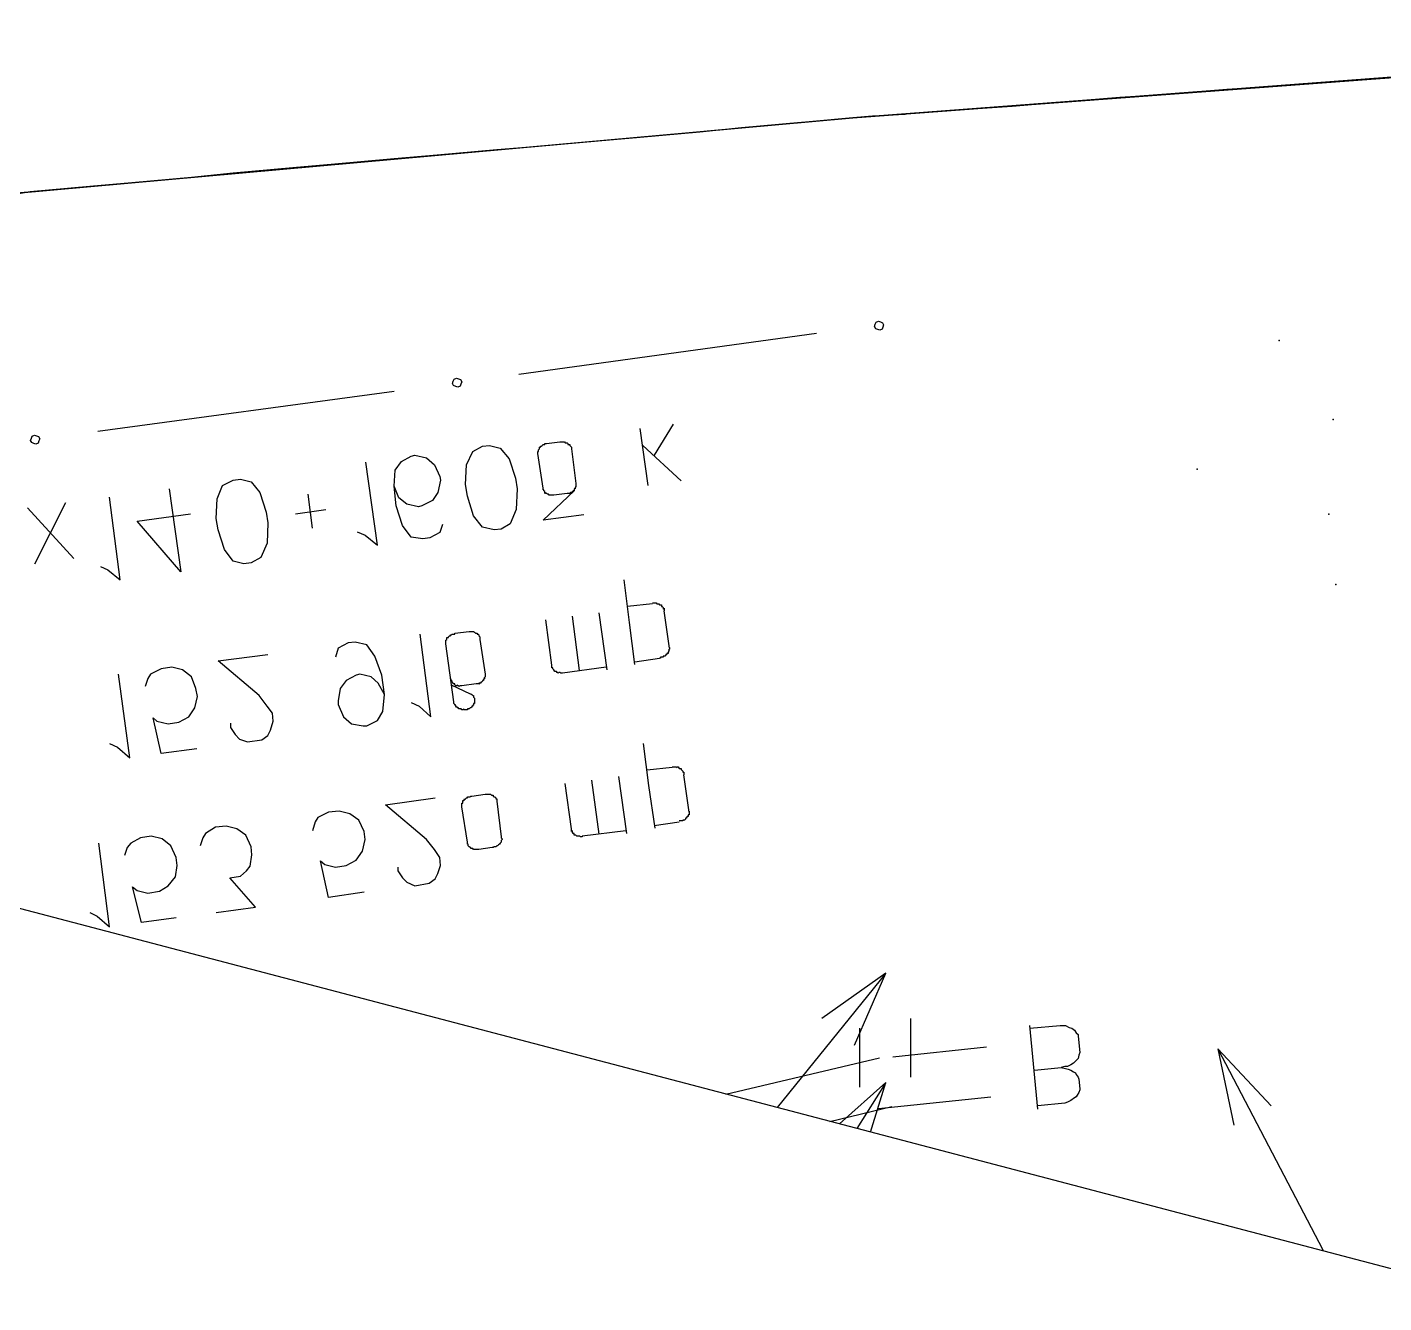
# Model space of a CAD drawing. Header units: metres. Extents: x 20 to 357, y 34 to 206.
# Drawn here: x 263.81 to 280.57, y 43.92 to 59.69 of the extents above; entities that cross this region are included whole.
import ezdxf

# ---------------------------------------------------------------- set-up
doc = ezdxf.new("R2010")
doc.units = ezdxf.units.M
for name, color, linetype in [('CURB', 7, 'Continuous'), ('GRASS', 7, 'Continuous'), ('HEAT', 7, 'Continuous'), ('ROAD', 7, 'Continuous'), ('TREE', 7, 'Continuous'), ('WATER_PIPELINE', 7, 'Continuous')]:
    doc.layers.add(name, color=color, linetype=linetype)

msp = doc.modelspace()

# ---------------------------------------------------------------- linework, layer by layer
at = {"layer": 'CURB'}
for points in [[(287.898, 59.61), (287.26, 59.566), (287.26, 59.566), (287.095, 59.555), (286.578, 59.511), (285.765, 59.456), (285.248, 59.412), (284.445, 59.346), (283.928, 59.313), (283.125, 59.247), (282.608, 59.214), (281.794, 59.148), (281.277, 59.115), (280.474, 59.049), (279.957, 59.016), (279.144, 58.95), (278.627, 58.917), (277.824, 58.851), (277.307, 58.818), (276.504, 58.752), (275.976, 58.708), (275.173, 58.653)], [(273.37, 58.51), (272.633, 58.444), (272.116, 58.389), (271.379, 58.323), (270.862, 58.279), (270.125, 58.213), (269.608, 58.169), (268.871, 58.103), (268.343, 58.059), (267.607, 57.993), (267.09, 57.949), (266.353, 57.883), (265.836, 57.828), (265.099, 57.762), (264.582, 57.718), (263.845, 57.652), (263.339, 57.564)], [(274.249, 58.587), (274.007, 58.565), (274.007, 58.565), (273.887, 58.554)], [(274.656, 58.609), (274.249, 58.587)]]:
    msp.add_lwpolyline(points, dxfattribs=at)
at = {"layer": 'GRASS'}
msp.add_lwpolyline([(253.474, 52.01), (254.123, 52.637), (254.794, 53.242), (255.498, 53.814), (256.224, 54.364), (256.971, 54.87), (257.741, 55.343), (257.983, 55.475), (258.533, 55.783), (259.347, 56.189), (260.183, 56.552), (261.03, 56.882), (261.888, 57.168), (262.756, 57.421), (263.636, 57.63), (274.007, 58.565), (282.674, 59.214), (287.26, 59.566), (287.876, 59.61), (282.262, 43.921), (253.08, 51.589)], close=True, dxfattribs=at)
at = {"layer": 'HEAT'}
for points in [[(274.349, 56.044), (274.374, 56.034), (274.388, 56.006), (274.379, 55.98), (274.379, 55.98), (274.369, 55.955), (274.341, 55.941), (274.315, 55.95), (274.315, 55.95), (274.29, 55.96), (274.276, 55.988), (274.285, 56.014), (274.285, 56.014), (274.295, 56.039), (274.323, 56.053), (274.349, 56.044)], [(269.883, 55.398), (273.557, 55.904)], [(269.135, 55.34), (269.161, 55.331), (269.175, 55.302), (269.165, 55.276), (269.165, 55.276), (269.156, 55.251), (269.128, 55.237), (269.102, 55.247), (269.102, 55.247), (269.076, 55.256), (269.063, 55.284), (269.072, 55.31), (269.072, 55.31), (269.081, 55.336), (269.11, 55.349), (269.135, 55.34)], [(264.681, 54.694), (268.343, 55.189)], [(263.922, 54.636), (263.948, 54.627), (263.962, 54.598), (263.952, 54.573), (263.952, 54.573), (263.943, 54.547), (263.915, 54.533), (263.889, 54.543), (263.889, 54.543), (263.863, 54.552), (263.85, 54.58), (263.859, 54.606), (263.859, 54.606), (263.868, 54.632), (263.897, 54.645), (263.922, 54.636)], [(271.478, 54.023), (271.379, 54.727)], [(271.786, 54.782), (271.555, 54.397)], [(269.575, 53.473), (269.432, 53.506), (269.432, 53.506), (269.322, 53.649), (269.322, 53.649), (269.245, 53.891), (269.245, 53.891), (269.223, 54.034), (269.223, 54.034), (269.234, 54.276), (269.234, 54.276), (269.311, 54.441), (269.311, 54.441), (269.432, 54.507), (269.432, 54.507), (269.52, 54.518), (269.52, 54.518), (269.652, 54.485), (269.652, 54.485), (269.762, 54.353), (269.762, 54.353), (269.839, 54.111), (269.839, 54.111), (269.861, 53.979), (269.861, 53.979), (269.85, 53.726), (269.85, 53.726), (269.773, 53.55), (269.773, 53.55), (269.663, 53.484), (269.663, 53.484), (269.575, 53.473)], [(270.114, 54.419), (270.114, 54.43), (270.114, 54.43), (270.114, 54.441), (270.114, 54.441), (270.125, 54.441), (270.125, 54.441), (270.125, 54.452), (270.125, 54.452), (270.125, 54.463), (270.125, 54.463), (270.136, 54.474), (270.136, 54.474), (270.136, 54.485), (270.136, 54.485), (270.136, 54.496), (270.136, 54.496), (270.147, 54.496), (270.147, 54.496), (270.147, 54.507), (270.147, 54.507), (270.158, 54.507), (270.158, 54.507), (270.169, 54.518), (270.169, 54.518), (270.18, 54.529), (270.18, 54.529), (270.191, 54.529), (270.191, 54.529), (270.202, 54.529), (270.202, 54.529), (270.202, 54.54), (270.202, 54.54), (270.213, 54.54), (270.213, 54.54), (270.224, 54.54)], [(270.224, 54.54), (270.389, 54.562)], [(270.389, 54.562), (270.4, 54.562), (270.4, 54.562), (270.411, 54.562), (270.411, 54.562), (270.422, 54.562), (270.422, 54.562), (270.433, 54.562), (270.433, 54.562), (270.444, 54.562), (270.444, 54.562), (270.455, 54.551), (270.455, 54.551), (270.466, 54.551), (270.466, 54.551), (270.477, 54.551), (270.477, 54.551), (270.488, 54.54), (270.488, 54.54), (270.488, 54.529), (270.488, 54.529), (270.499, 54.529), (270.499, 54.529), (270.51, 54.529), (270.51, 54.529), (270.51, 54.518), (270.51, 54.518), (270.521, 54.507), (270.521, 54.507), (270.532, 54.496), (270.532, 54.496), (270.532, 54.485), (270.532, 54.485), (270.532, 54.474)], [(271.885, 54.078), (271.412, 54.518)], [(267.882, 53.451), (267.981, 53.407), (267.981, 53.407), (268.134, 53.286), (268.134, 53.286), (267.992, 54.309)], [(268.937, 53.539), (268.904, 53.44), (268.904, 53.44), (268.783, 53.374), (268.783, 53.374), (268.695, 53.363), (268.695, 53.363), (268.552, 53.385), (268.552, 53.385), (268.442, 53.528), (268.442, 53.528), (268.365, 53.77), (268.365, 53.77), (268.343, 54.012), (268.343, 54.012), (268.354, 54.21), (268.354, 54.21), (268.431, 54.32), (268.431, 54.32), (268.552, 54.386), (268.552, 54.386), (268.596, 54.397), (268.596, 54.397), (268.739, 54.364), (268.739, 54.364), (268.838, 54.276), (268.838, 54.276), (268.904, 54.133), (268.904, 54.133), (268.915, 54.089), (268.915, 54.089), (268.882, 53.935), (268.882, 53.935), (268.816, 53.836), (268.816, 53.836), (268.684, 53.77), (268.684, 53.77), (268.64, 53.759), (268.64, 53.759), (268.497, 53.792), (268.497, 53.792), (268.398, 53.869), (268.398, 53.869), (268.343, 54.012)], [(270.18, 53.99), (270.114, 54.419)], [(270.532, 54.474), (270.587, 54.045)], [(265.561, 53.979), (265.704, 52.956), (265.704, 52.956), (265.165, 53.583), (265.165, 53.583), (265.825, 53.671)], [(266.485, 53.055), (266.353, 53.088), (266.353, 53.088), (266.243, 53.231), (266.243, 53.231), (266.166, 53.473), (266.166, 53.473), (266.144, 53.616), (266.144, 53.616), (266.155, 53.858), (266.155, 53.858), (266.221, 54.023), (266.221, 54.023), (266.353, 54.089), (266.353, 54.089), (266.441, 54.1), (266.441, 54.1), (266.573, 54.067), (266.573, 54.067), (266.683, 53.935), (266.683, 53.935), (266.76, 53.693), (266.76, 53.693), (266.782, 53.561), (266.782, 53.561), (266.771, 53.308), (266.771, 53.308), (266.694, 53.132), (266.694, 53.132), (266.573, 53.066), (266.573, 53.066), (266.485, 53.055)], [(270.312, 53.902), (270.301, 53.902), (270.301, 53.902), (270.29, 53.902), (270.29, 53.902), (270.279, 53.902), (270.279, 53.902), (270.268, 53.902), (270.268, 53.902), (270.257, 53.902), (270.257, 53.902), (270.246, 53.913), (270.246, 53.913), (270.235, 53.913), (270.235, 53.913), (270.224, 53.924), (270.224, 53.924), (270.213, 53.924), (270.213, 53.924), (270.213, 53.935), (270.213, 53.935), (270.202, 53.924), (270.202, 53.924), (270.202, 53.935), (270.202, 53.935), (270.202, 53.946), (270.202, 53.946), (270.191, 53.957), (270.191, 53.957), (270.191, 53.968), (270.191, 53.968), (270.18, 53.968), (270.18, 53.968), (270.18, 53.979), (270.18, 53.979), (270.18, 53.99)], [(270.587, 54.045), (270.587, 54.034), (270.587, 54.034), (270.587, 54.023), (270.587, 54.023), (270.587, 54.012), (270.587, 54.012), (270.587, 54.001), (270.587, 54.001), (270.576, 54.001), (270.576, 54.001), (270.576, 53.99), (270.576, 53.99), (270.576, 53.979), (270.576, 53.979), (270.565, 53.979), (270.565, 53.979), (270.565, 53.968), (270.565, 53.968), (270.565, 53.957), (270.565, 53.957), (270.554, 53.957), (270.554, 53.957), (270.543, 53.946), (270.543, 53.946), (270.532, 53.935), (270.532, 53.935), (270.521, 53.935), (270.521, 53.935), (270.51, 53.924), (270.51, 53.924), (270.499, 53.924), (270.499, 53.924), (270.488, 53.924), (270.488, 53.924), (270.477, 53.924)], [(263.9, 53.055), (264.285, 53.814)], [(264.714, 53.022), (264.802, 52.978), (264.802, 52.978), (264.956, 52.857), (264.956, 52.857), (264.824, 53.88)], [(267.332, 53.495), (267.277, 53.913)], [(270.686, 53.66), (270.18, 53.594), (270.18, 53.594), (270.565, 53.957)], [(270.477, 53.924), (270.312, 53.902)], [(264.384, 53.121), (263.812, 53.748)], [(267.123, 53.671), (267.497, 53.726)], [(271.566, 49.789), (271.489, 50.316), (271.489, 50.316), (271.423, 50.833)], [(271.775, 50.536), (271.467, 50.503)], [(271.775, 50.547), (271.786, 50.547), (271.786, 50.547), (271.797, 50.547), (271.797, 50.547), (271.808, 50.547), (271.808, 50.547), (271.819, 50.547), (271.819, 50.547), (271.83, 50.547), (271.83, 50.547), (271.83, 50.536), (271.83, 50.536), (271.841, 50.547), (271.841, 50.547), (271.852, 50.547), (271.852, 50.547), (271.852, 50.536), (271.852, 50.536), (271.863, 50.525), (271.863, 50.525), (271.874, 50.525), (271.874, 50.525), (271.885, 50.525), (271.885, 50.525), (271.885, 50.514), (271.885, 50.514), (271.896, 50.503), (271.896, 50.503), (271.907, 50.492), (271.907, 50.492), (271.907, 50.481), (271.907, 50.481), (271.918, 50.481), (271.918, 50.481), (271.918, 50.47), (271.918, 50.47), (271.918, 50.459), (271.918, 50.459), (271.918, 50.448)], [(271.203, 49.756), (270.664, 49.69), (270.664, 49.69), (270.664, 49.679), (270.664, 49.679), (270.653, 49.679), (270.653, 49.679), (270.642, 49.679), (270.642, 49.679), (270.631, 49.69), (270.631, 49.69), (270.62, 49.69), (270.62, 49.69), (270.609, 49.69), (270.609, 49.69), (270.598, 49.69), (270.598, 49.69), (270.587, 49.701), (270.587, 49.701), (270.576, 49.701), (270.576, 49.701), (270.565, 49.701), (270.565, 49.701), (270.565, 49.712), (270.565, 49.712), (270.565, 49.723), (270.565, 49.723), (270.554, 49.723), (270.554, 49.723), (270.543, 49.734), (270.543, 49.734), (270.543, 49.745), (270.543, 49.745), (270.543, 49.756), (270.543, 49.756), (270.532, 49.745), (270.532, 49.745), (270.532, 49.756), (270.532, 49.756), (270.532, 49.767), (270.532, 49.767), (270.532, 49.778), (270.532, 49.778), (270.455, 50.338)], [(270.873, 49.712), (270.785, 50.382)], [(271.214, 49.723), (271.115, 50.426)], [(271.984, 49.987), (271.918, 50.448)], [(268.387, 49.305), (268.387, 49.261), (268.387, 49.261), (268.442, 49.173), (268.442, 49.173), (268.497, 49.118), (268.497, 49.118), (268.596, 49.074), (268.596, 49.074), (268.772, 49.107), (268.772, 49.107), (268.849, 49.162), (268.849, 49.162), (268.882, 49.228), (268.882, 49.228), (268.915, 49.327), (268.915, 49.327), (268.904, 49.426), (268.904, 49.426), (268.838, 49.525), (268.838, 49.525), (268.739, 49.646), (268.739, 49.646), (268.233, 50.075), (268.233, 50.075), (268.849, 50.162)], [(269.179, 50.053), (269.179, 50.064), (269.179, 50.064), (269.179, 50.075), (269.179, 50.075), (269.179, 50.085), (269.179, 50.085), (269.179, 50.097), (269.179, 50.097), (269.19, 50.097), (269.19, 50.097), (269.19, 50.108), (269.19, 50.108), (269.19, 50.119), (269.19, 50.119), (269.19, 50.13), (269.19, 50.13), (269.201, 50.13), (269.201, 50.13), (269.212, 50.14), (269.212, 50.14), (269.201, 50.14), (269.201, 50.14), (269.212, 50.14), (269.212, 50.14), (269.223, 50.151), (269.223, 50.151), (269.234, 50.162), (269.234, 50.162), (269.245, 50.162), (269.245, 50.162), (269.245, 50.173), (269.245, 50.173), (269.256, 50.173), (269.256, 50.173), (269.267, 50.173), (269.267, 50.173), (269.278, 50.173), (269.278, 50.173), (269.289, 50.184), (269.289, 50.184), (269.3, 50.184)], [(269.3, 50.184), (269.465, 50.206)], [(269.465, 50.206), (269.476, 50.206), (269.476, 50.206), (269.487, 50.206), (269.487, 50.206), (269.498, 50.206), (269.498, 50.206), (269.509, 50.206), (269.509, 50.206), (269.52, 50.206), (269.52, 50.206), (269.531, 50.206), (269.531, 50.206), (269.542, 50.195), (269.542, 50.195), (269.553, 50.195), (269.553, 50.195), (269.564, 50.195), (269.564, 50.195), (269.564, 50.184), (269.564, 50.184), (269.575, 50.173), (269.575, 50.173), (269.586, 50.173), (269.586, 50.173), (269.597, 50.162), (269.597, 50.162), (269.597, 50.151), (269.597, 50.151), (269.608, 50.151), (269.608, 50.151), (269.608, 50.14), (269.608, 50.14), (269.608, 50.13), (269.608, 50.13), (269.608, 50.119)], [(269.608, 50.119), (269.663, 49.679)], [(267.97, 48.997), (267.53, 48.931), (267.53, 48.931), (267.431, 49.382), (267.431, 49.382), (267.486, 49.338), (267.486, 49.338), (267.618, 49.305), (267.618, 49.305), (267.75, 49.327), (267.75, 49.327), (267.871, 49.393), (267.871, 49.393), (267.948, 49.503), (267.948, 49.503), (267.981, 49.646), (267.981, 49.646), (267.97, 49.745), (267.97, 49.745), (267.904, 49.888), (267.904, 49.888), (267.794, 49.965), (267.794, 49.965), (267.662, 49.998), (267.662, 49.998), (267.53, 49.987), (267.53, 49.987), (267.398, 49.921), (267.398, 49.921), (267.365, 49.866), (267.365, 49.866), (267.332, 49.756)], [(269.245, 49.613), (269.179, 50.053)], [(271.984, 49.998), (271.984, 49.987), (271.984, 49.987), (271.984, 49.976), (271.984, 49.976), (271.984, 49.965), (271.984, 49.965), (271.984, 49.954), (271.984, 49.954), (271.973, 49.954), (271.973, 49.954), (271.973, 49.943), (271.973, 49.943), (271.973, 49.932), (271.973, 49.932), (271.962, 49.932), (271.962, 49.932), (271.951, 49.921), (271.951, 49.921), (271.951, 49.91), (271.951, 49.91), (271.94, 49.91), (271.94, 49.91), (271.94, 49.899), (271.94, 49.899), (271.929, 49.888), (271.929, 49.888), (271.918, 49.888), (271.918, 49.888), (271.907, 49.888), (271.907, 49.888), (271.907, 49.877), (271.907, 49.877), (271.896, 49.877), (271.896, 49.877), (271.885, 49.877), (271.885, 49.877), (271.874, 49.877), (271.874, 49.877), (271.863, 49.877)], [(266.144, 48.744), (266.628, 48.81), (266.628, 48.81), (266.309, 49.173), (266.309, 49.173), (266.441, 49.195), (266.441, 49.195), (266.518, 49.261), (266.518, 49.261), (266.562, 49.316), (266.562, 49.316), (266.584, 49.459), (266.584, 49.459), (266.573, 49.558), (266.573, 49.558), (266.507, 49.701), (266.507, 49.701), (266.397, 49.778), (266.397, 49.778), (266.265, 49.811), (266.265, 49.811), (266.133, 49.8), (266.133, 49.8), (266.012, 49.723), (266.012, 49.723), (265.979, 49.668), (265.979, 49.668), (265.946, 49.569)], [(271.555, 49.822), (271.863, 49.866)], [(265.649, 48.678), (265.22, 48.623), (265.22, 48.623), (265.11, 49.063), (265.11, 49.063), (265.165, 49.019), (265.165, 49.019), (265.297, 48.986), (265.297, 48.986), (265.44, 49.008), (265.44, 49.008), (265.55, 49.074), (265.55, 49.074), (265.638, 49.184), (265.638, 49.184), (265.66, 49.327), (265.66, 49.327), (265.649, 49.426), (265.649, 49.426), (265.583, 49.569), (265.583, 49.569), (265.473, 49.657), (265.473, 49.657), (265.341, 49.69), (265.341, 49.69), (265.209, 49.668), (265.209, 49.668), (265.088, 49.602), (265.088, 49.602), (265.044, 49.547), (265.044, 49.547), (265.011, 49.448)], [(269.663, 49.679), (269.663, 49.668), (269.663, 49.668), (269.674, 49.657), (269.674, 49.657), (269.674, 49.646), (269.674, 49.646), (269.663, 49.635), (269.663, 49.635), (269.663, 49.624), (269.663, 49.624), (269.663, 49.613), (269.663, 49.613), (269.652, 49.602), (269.652, 49.602), (269.641, 49.591), (269.641, 49.591), (269.63, 49.58), (269.63, 49.58), (269.619, 49.569), (269.619, 49.569), (269.608, 49.569), (269.608, 49.569), (269.597, 49.558), (269.597, 49.558), (269.586, 49.558), (269.586, 49.558), (269.575, 49.558), (269.575, 49.558), (269.564, 49.547), (269.564, 49.547), (269.553, 49.547)], [(264.582, 48.744), (264.67, 48.7), (264.67, 48.7), (264.824, 48.568), (264.824, 48.568), (264.692, 49.602)], [(269.388, 49.525), (269.377, 49.525), (269.377, 49.525), (269.366, 49.525), (269.366, 49.525), (269.355, 49.525), (269.355, 49.525), (269.344, 49.525), (269.344, 49.525), (269.333, 49.525), (269.333, 49.525), (269.322, 49.525), (269.322, 49.525), (269.311, 49.536), (269.311, 49.536), (269.3, 49.536), (269.3, 49.536), (269.289, 49.536), (269.289, 49.536), (269.289, 49.547), (269.289, 49.547), (269.278, 49.547), (269.278, 49.547), (269.267, 49.558), (269.267, 49.558), (269.256, 49.569), (269.256, 49.569), (269.256, 49.58), (269.256, 49.58), (269.256, 49.591), (269.256, 49.591), (269.245, 49.591), (269.245, 49.591), (269.245, 49.602), (269.245, 49.602), (269.245, 49.613)], [(269.553, 49.547), (269.388, 49.525)]]:
    msp.add_lwpolyline(points, dxfattribs=at)
at = {"layer": 'ROAD'}
msp.add_lwpolyline([(323.136, 62.359), (308.432, 61.194), (306.342, 61.029), (287.26, 59.566), (285.193, 59.412), (274.007, 58.565), (271.94, 58.378), (263.636, 57.63), (262.756, 57.421), (261.888, 57.168), (261.052, 56.893), (261.03, 56.882), (260.183, 56.552), (259.347, 56.189), (258.533, 55.783), (257.741, 55.343), (256.971, 54.87), (256.224, 54.364), (255.498, 53.814), (254.794, 53.242), (254.123, 52.637), (253.474, 52.01), (253.08, 51.589), (246.748, 53.253)], dxfattribs=at)
at = {"layer": 'TREE'}
for p in [(279.275, 55.813), (279.942, 54.838), (278.26, 54.223), (279.887, 53.669), (279.975, 52.8)]:
    msp.add_point(p, dxfattribs=at)
at = {"layer": 'WATER_PIPELINE'}
for points in [[(271.313, 51.812), (271.247, 52.329), (271.247, 52.329), (271.181, 52.857)], [(271.533, 52.56), (271.225, 52.527)], [(271.533, 52.571), (271.544, 52.571), (271.544, 52.571), (271.555, 52.571), (271.555, 52.571), (271.566, 52.571), (271.566, 52.571), (271.577, 52.571), (271.577, 52.571), (271.588, 52.56), (271.588, 52.56), (271.599, 52.56), (271.599, 52.56), (271.61, 52.56), (271.61, 52.56), (271.621, 52.549), (271.621, 52.549), (271.632, 52.549), (271.632, 52.549), (271.643, 52.549), (271.643, 52.549), (271.643, 52.538), (271.643, 52.538), (271.643, 52.527), (271.643, 52.527), (271.654, 52.527), (271.654, 52.527), (271.665, 52.516), (271.665, 52.516), (271.665, 52.505), (271.665, 52.505), (271.665, 52.494), (271.665, 52.494), (271.676, 52.505), (271.676, 52.505), (271.676, 52.494), (271.676, 52.494), (271.676, 52.483), (271.676, 52.483), (271.676, 52.472)], [(271.742, 52.01), (271.676, 52.472)], [(270.961, 51.779), (270.422, 51.702), (270.422, 51.702), (270.411, 51.702), (270.411, 51.702), (270.4, 51.702), (270.4, 51.702), (270.389, 51.713), (270.389, 51.713), (270.378, 51.713), (270.378, 51.713), (270.367, 51.702), (270.367, 51.702), (270.356, 51.713), (270.356, 51.713), (270.345, 51.724), (270.345, 51.724), (270.334, 51.724), (270.334, 51.724), (270.323, 51.724), (270.323, 51.724), (270.323, 51.735), (270.323, 51.735), (270.312, 51.735), (270.312, 51.735), (270.312, 51.746), (270.312, 51.746), (270.301, 51.757), (270.301, 51.757), (270.301, 51.768), (270.301, 51.768), (270.29, 51.768), (270.29, 51.768), (270.29, 51.779), (270.29, 51.779), (270.29, 51.79), (270.29, 51.79), (270.29, 51.801), (270.29, 51.801), (270.213, 52.362)], [(270.631, 51.735), (270.543, 52.406)], [(270.972, 51.746), (270.873, 52.45)], [(268.552, 51.339), (268.651, 51.295), (268.651, 51.295), (268.794, 51.163), (268.794, 51.163), (268.662, 52.186)], [(268.981, 52.065), (268.981, 52.076), (268.981, 52.076), (268.981, 52.087), (268.981, 52.087), (268.981, 52.098), (268.981, 52.098), (268.981, 52.109), (268.981, 52.109), (268.992, 52.12), (268.992, 52.12), (268.992, 52.131), (268.992, 52.131), (268.992, 52.142), (268.992, 52.142), (269.003, 52.142), (269.003, 52.142), (269.014, 52.142), (269.014, 52.142), (269.014, 52.153), (269.014, 52.153), (269.025, 52.164), (269.025, 52.164), (269.036, 52.164), (269.036, 52.164), (269.036, 52.175), (269.036, 52.175), (269.047, 52.175), (269.047, 52.175), (269.058, 52.186), (269.058, 52.186), (269.069, 52.186), (269.069, 52.186), (269.08, 52.186), (269.08, 52.186), (269.091, 52.186), (269.091, 52.186), (269.091, 52.197)], [(269.091, 52.197), (269.267, 52.219)], [(269.267, 52.219), (269.278, 52.219), (269.278, 52.219), (269.289, 52.219), (269.289, 52.219), (269.3, 52.219), (269.3, 52.219), (269.311, 52.219), (269.311, 52.219), (269.311, 52.208), (269.311, 52.208), (269.311, 52.219), (269.311, 52.219), (269.322, 52.219), (269.322, 52.219), (269.333, 52.208), (269.333, 52.208), (269.344, 52.197), (269.344, 52.197), (269.355, 52.197), (269.355, 52.197), (269.366, 52.197), (269.366, 52.197), (269.366, 52.186), (269.366, 52.186), (269.377, 52.186), (269.377, 52.186), (269.388, 52.175), (269.388, 52.175), (269.388, 52.164), (269.388, 52.164), (269.399, 52.153), (269.399, 52.153), (269.399, 52.142), (269.399, 52.142), (269.399, 52.131), (269.399, 52.131), (269.399, 52.12)], [(268.222, 51.438), (268.145, 51.581), (268.145, 51.581), (268.058, 51.658), (268.058, 51.658), (267.915, 51.691), (267.915, 51.691), (267.871, 51.68), (267.871, 51.68), (267.75, 51.614), (267.75, 51.614), (267.673, 51.515), (267.673, 51.515), (267.651, 51.361), (267.651, 51.361), (267.651, 51.317), (267.651, 51.317), (267.717, 51.163), (267.717, 51.163), (267.816, 51.075), (267.816, 51.075), (267.959, 51.053), (267.959, 51.053), (268.003, 51.053), (268.003, 51.053), (268.134, 51.119), (268.134, 51.119), (268.2, 51.229), (268.2, 51.229), (268.222, 51.438), (268.222, 51.438), (268.189, 51.68), (268.189, 51.68), (268.102, 51.911), (268.102, 51.911), (268.003, 52.054), (268.003, 52.054), (267.86, 52.087), (267.86, 52.087), (267.772, 52.076), (267.772, 52.076), (267.651, 52.01), (267.651, 52.01), (267.618, 51.9)], [(269.223, 51.251), (269.212, 51.251), (269.212, 51.251), (269.201, 51.251), (269.201, 51.251), (269.201, 51.262), (269.201, 51.262), (269.19, 51.251), (269.19, 51.251), (269.179, 51.251), (269.179, 51.251), (269.168, 51.262), (269.168, 51.262), (269.157, 51.262), (269.157, 51.262), (269.146, 51.262), (269.146, 51.262), (269.135, 51.262), (269.135, 51.262), (269.135, 51.273), (269.135, 51.273), (269.124, 51.273), (269.124, 51.273), (269.124, 51.284), (269.124, 51.284), (269.113, 51.284), (269.113, 51.284), (269.102, 51.295), (269.102, 51.295), (269.102, 51.306), (269.102, 51.306), (269.091, 51.306), (269.091, 51.306), (269.091, 51.317), (269.091, 51.317), (269.08, 51.328), (269.08, 51.328), (269.08, 51.339), (269.08, 51.339), (269.08, 51.35), (269.08, 51.35), (268.981, 52.065)], [(269.399, 52.12), (269.465, 51.691)], [(271.742, 52.021), (271.742, 52.01), (271.742, 52.01), (271.742, 51.999), (271.742, 51.999), (271.731, 51.988), (271.731, 51.988), (271.742, 51.977), (271.742, 51.977), (271.731, 51.977), (271.731, 51.977), (271.731, 51.966), (271.731, 51.966), (271.72, 51.955), (271.72, 51.955), (271.731, 51.944), (271.731, 51.944), (271.72, 51.944), (271.72, 51.944), (271.709, 51.944), (271.709, 51.944), (271.709, 51.933), (271.709, 51.933), (271.698, 51.933), (271.698, 51.933), (271.698, 51.922), (271.698, 51.922), (271.687, 51.922), (271.687, 51.922), (271.687, 51.911), (271.687, 51.911), (271.676, 51.911), (271.676, 51.911), (271.665, 51.911), (271.665, 51.911), (271.665, 51.9), (271.665, 51.9), (271.654, 51.9), (271.654, 51.9), (271.643, 51.9), (271.643, 51.9), (271.632, 51.9), (271.632, 51.9), (271.632, 51.889), (271.632, 51.889), (271.621, 51.889)], [(266.32, 51.086), (266.32, 51.031), (266.32, 51.031), (266.375, 50.943), (266.375, 50.943), (266.43, 50.888), (266.43, 50.888), (266.529, 50.855), (266.529, 50.855), (266.705, 50.877), (266.705, 50.877), (266.782, 50.932), (266.782, 50.932), (266.815, 50.998), (266.815, 50.998), (266.848, 51.108), (266.848, 51.108), (266.837, 51.207), (266.837, 51.207), (266.771, 51.295), (266.771, 51.295), (266.672, 51.427), (266.672, 51.427), (266.166, 51.856), (266.166, 51.856), (266.782, 51.933)], [(271.313, 51.845), (271.621, 51.889)], [(264.824, 50.833), (264.923, 50.789), (264.923, 50.789), (265.077, 50.657), (265.077, 50.657), (264.934, 51.691)], [(265.902, 50.767), (265.462, 50.712), (265.462, 50.712), (265.363, 51.152), (265.363, 51.152), (265.407, 51.108), (265.407, 51.108), (265.55, 51.075), (265.55, 51.075), (265.682, 51.097), (265.682, 51.097), (265.803, 51.163), (265.803, 51.163), (265.88, 51.273), (265.88, 51.273), (265.913, 51.416), (265.913, 51.416), (265.891, 51.515), (265.891, 51.515), (265.836, 51.658), (265.836, 51.658), (265.726, 51.746), (265.726, 51.746), (265.594, 51.779), (265.594, 51.779), (265.462, 51.757), (265.462, 51.757), (265.33, 51.691), (265.33, 51.691), (265.297, 51.636), (265.297, 51.636), (265.264, 51.537)], [(269.179, 51.548), (269.168, 51.548), (269.168, 51.548), (269.157, 51.548), (269.157, 51.548), (269.146, 51.537), (269.146, 51.537), (269.135, 51.548), (269.135, 51.548), (269.124, 51.548), (269.124, 51.548), (269.124, 51.559), (269.124, 51.559), (269.113, 51.548), (269.113, 51.548), (269.102, 51.548), (269.102, 51.548), (269.091, 51.559), (269.091, 51.559), (269.091, 51.57), (269.091, 51.57), (269.08, 51.57), (269.08, 51.57), (269.069, 51.57), (269.069, 51.57), (269.069, 51.581), (269.069, 51.581), (269.058, 51.592), (269.058, 51.592), (269.058, 51.603), (269.058, 51.603), (269.047, 51.614), (269.047, 51.614), (269.047, 51.625), (269.047, 51.625), (269.036, 51.636)], [(269.465, 51.691), (269.465, 51.68), (269.465, 51.68), (269.465, 51.669), (269.465, 51.669), (269.465, 51.658), (269.465, 51.658), (269.454, 51.647), (269.454, 51.647), (269.465, 51.647), (269.465, 51.647), (269.454, 51.636), (269.454, 51.636), (269.443, 51.625), (269.443, 51.625), (269.443, 51.614), (269.443, 51.614), (269.432, 51.614), (269.432, 51.614), (269.432, 51.603), (269.432, 51.603), (269.421, 51.592), (269.421, 51.592), (269.41, 51.592), (269.41, 51.592), (269.41, 51.581), (269.41, 51.581), (269.399, 51.581), (269.399, 51.581), (269.388, 51.581), (269.388, 51.581), (269.399, 51.57), (269.399, 51.57), (269.388, 51.57), (269.388, 51.57), (269.377, 51.57), (269.377, 51.57), (269.366, 51.57), (269.366, 51.57), (269.355, 51.57)], [(269.047, 51.559), (269.278, 51.449), (269.278, 51.449), (269.289, 51.449), (269.289, 51.449), (269.3, 51.438), (269.3, 51.438), (269.311, 51.427), (269.311, 51.427), (269.322, 51.427), (269.322, 51.427), (269.322, 51.416), (269.322, 51.416), (269.322, 51.405), (269.322, 51.405), (269.333, 51.394), (269.333, 51.394), (269.333, 51.383), (269.333, 51.383), (269.333, 51.372), (269.333, 51.372), (269.333, 51.361), (269.333, 51.361), (269.333, 51.35), (269.333, 51.35), (269.333, 51.339), (269.333, 51.339), (269.333, 51.328), (269.333, 51.328), (269.322, 51.328), (269.322, 51.328), (269.322, 51.317), (269.322, 51.317), (269.322, 51.306), (269.322, 51.306), (269.311, 51.306), (269.311, 51.306), (269.311, 51.295), (269.311, 51.295), (269.3, 51.295), (269.3, 51.295), (269.3, 51.284), (269.3, 51.284), (269.289, 51.273), (269.289, 51.273), (269.278, 51.273), (269.278, 51.273), (269.267, 51.262), (269.267, 51.262), (269.256, 51.262), (269.256, 51.262), (269.245, 51.262), (269.245, 51.262), (269.245, 51.251), (269.245, 51.251), (269.234, 51.251), (269.234, 51.251), (269.223, 51.251)], [(269.355, 51.57), (269.179, 51.548)], [(274.029, 47.105), (274.414, 47.996), (273.072, 46.335)], [(274.414, 47.996), (273.623, 47.435)], [(274.722, 46.709), (274.722, 47.435)], [(274.095, 46.588), (274.095, 47.314)], [(276.295, 46.313), (276.196, 47.347)], [(276.196, 47.314), (276.57, 47.347), (276.57, 47.347), (276.603, 47.347), (276.603, 47.347), (276.636, 47.347), (276.636, 47.347), (276.68, 47.325), (276.68, 47.325), (276.713, 47.314), (276.713, 47.314), (276.746, 47.292), (276.746, 47.292), (276.768, 47.259), (276.768, 47.259), (276.79, 47.237), (276.79, 47.237), (276.79, 47.215), (276.79, 47.215), (276.812, 47.017), (276.812, 47.017), (276.801, 46.984), (276.801, 46.984), (276.79, 46.94), (276.79, 46.94), (276.757, 46.907), (276.757, 46.907), (276.735, 46.885), (276.735, 46.885), (276.702, 46.863), (276.702, 46.863), (276.658, 46.841), (276.658, 46.841), (276.625, 46.841), (276.625, 46.841), (276.581, 46.83), (276.581, 46.83), (276.636, 46.819), (276.636, 46.819), (276.669, 46.808), (276.669, 46.808), (276.702, 46.797), (276.702, 46.797), (276.735, 46.775), (276.735, 46.775), (276.757, 46.764), (276.757, 46.764), (276.768, 46.742), (276.768, 46.742), (276.79, 46.709), (276.79, 46.709), (276.801, 46.687), (276.801, 46.687), (276.812, 46.566), (276.812, 46.566), (276.812, 46.555), (276.812, 46.555), (276.801, 46.522), (276.801, 46.522), (276.779, 46.489), (276.779, 46.489), (276.768, 46.467), (276.768, 46.467), (276.746, 46.456), (276.746, 46.456), (276.702, 46.423), (276.702, 46.423), (276.658, 46.401), (276.658, 46.401), (276.625, 46.39), (276.625, 46.39), (276.295, 46.357)], [(272.44, 46.502), (274.337, 46.951)], [(274.502, 46.962), (275.657, 47.083)], [(279.177, 46.357), (278.517, 47.061), (279.815, 44.575), (279.812, 44.564)], [(278.517, 47.061), (278.715, 46.115)], [(276.251, 46.797), (276.581, 46.83)], [(274.414, 46.643), (273.844, 46.133)], [(274.225, 46.032), (274.414, 46.643), (274.057, 46.077)], [(274.326, 46.324), (275.712, 46.467)], [(273.723, 46.164), (274.491, 46.346)]]:
    msp.add_lwpolyline(points, dxfattribs=at)

doc.saveas('drawing.dxf')
